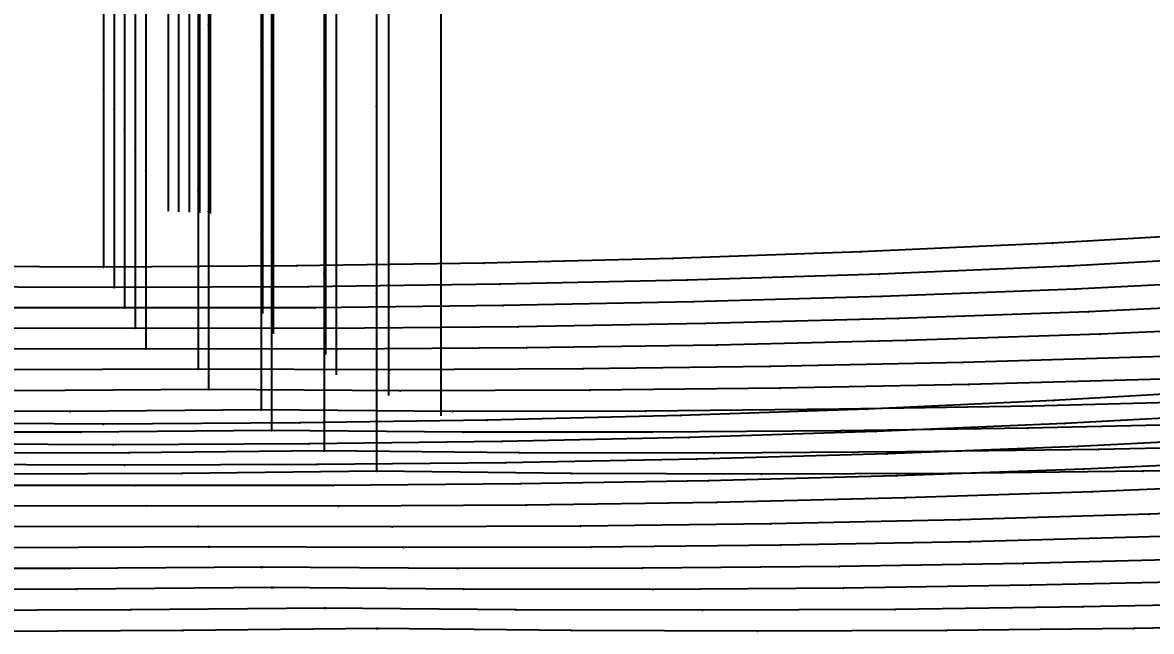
# Model space of a CAD drawing. Extents: x -2408 to 1029, y -526 to 2095.
# Drawn here: x -706.9 to -615.6, y 1328.5 to 1377.6 of the extents above; entities that cross this region are included whole.
import ezdxf

# ---------------------------------------------------------------- set-up
doc = ezdxf.new("R2010")
doc.units = 0

# ---------------------------------------------------------------- blocks, each defined once
blk = doc.blocks.new(' -30')
at = {"layer": '1'}
blk.add_lwpolyline([(-46.98648, 922.420731), (-62.169353, 920.997894), (-77.205471, 919.740092), (-92.200495, 918.670787), (-107.263969, 917.80739), (-122.337368, 917.127779), (-137.399432, 916.603183), (-153.063196, 916.222007), (-168.182684, 916.006579), (-184.046402, 915.898361), (-184.074268, 915.898438), (-199.938067, 916.004481), (-214.971179, 916.217039), (-230.058452, 916.580001), (-245.141658, 917.098852), (-260.166828, 917.769134), (-275.234338, 918.624536), (-290.688383, 919.721853), (-305.728339, 920.97651), (-320.933019, 922.392988)], dxfattribs=at)
at = {"layer": '14'}
blk.add_lwpolyline([(-46.092948, 935.272004), (-61.414536, 933.816243), (-76.664402, 932.52245), (-91.927384, 931.415126), (-107.365219, 930.517209), (-122.837829, 929.817914), (-138.044634, 929.296394), (-153.318469, 928.91942), (-168.467914, 928.682897), (-184.047356, 928.598633), (-184.047356, 928.598633), (-199.59272, 928.680167), (-214.717166, 928.914504), (-229.973089, 929.289697), (-245.16976, 929.809888), (-260.640927, 930.508343), (-275.965086, 931.398015), (-291.241824, 932.504552), (-306.505752, 933.796136), (-321.802467, 935.240728)], dxfattribs=at)
at = {"layer": '2'}
for p in [(-184.047356, 928.598633), (-184.047356, 928.598633), (-184.046402, 915.898361)]:
    blk.add_point(p, dxfattribs=at)
at = {"layer": '3'}
for p in [(-184.047356, 942.971393), (-107.365219, 930.517209), (-122.837829, 929.817914), (-168.467914, 928.682897), (-153.318469, 928.91942), (-138.044634, 929.296394), (-184.047356, 928.598633), (-107.263969, 917.80739), (-122.337368, 917.127779), (-168.182684, 916.006579), (-153.063196, 916.222007), (-137.399432, 916.603183), (-184.074268, 915.898438)]:
    blk.add_point(p, dxfattribs=at)
at = {"layer": '4'}
for p in [(-184.047356, 928.598633), (-184.074268, 915.898438)]:
    blk.add_point(p, dxfattribs=at)
at = {"layer": '7'}
blk.add_line((-178.812504, 933.120346), (-178.812504, 978.70697), dxfattribs=at)
at = {"layer": '8'}
blk.add_lwpolyline([(-184.047356, 973.941116), (-184.047356, 958.07069), (-184.047356, 942.971393), (-184.047356, 928.598633)], dxfattribs=at)
blk = doc.blocks.new(' -31')
at = {"layer": '1'}
blk.add_lwpolyline([(-46.493921, 920.393102), (-61.572107, 919.043186), (-76.619964, 917.846516), (-92.136863, 916.803973), (-107.210379, 916.000315), (-122.478068, 915.366588), (-137.565771, 914.888206), (-152.719418, 914.558583), (-168.281208, 914.372055), (-184.086952, 914.298553), (-184.086952, 914.298553), (-199.963252, 914.370587), (-215.375675, 914.554072), (-230.820305, 914.890663), (-246.261205, 915.384291), (-261.705159, 916.032831), (-276.885972, 916.854244), (-292.298716, 917.902918), (-307.491762, 919.119407), (-322.87845, 920.501598)], dxfattribs=at)
at = {"layer": '14'}
blk.add_lwpolyline([(-46.339933, 933.166615), (-61.499473, 931.795298), (-76.583279, 930.582744), (-91.894587, 929.541931), (-106.931192, 928.727872), (-122.199121, 928.085378), (-137.775776, 927.593505), (-152.883698, 927.257584), (-168.372823, 927.050214), (-184.047356, 926.998444), (-184.047356, 926.998444), (-199.687344, 927.047208), (-215.150567, 927.252064), (-230.240265, 927.585927), (-245.805788, 928.076104), (-261.071262, 928.717405), (-276.114991, 929.530822), (-291.313492, 930.56262), (-306.410991, 931.773332), (-321.54403, 933.134551)], dxfattribs=at)
at = {"layer": '2'}
for p in [(-184.047356, 926.998444), (-184.047356, 926.998444), (-184.086952, 914.298553)]:
    blk.add_point(p, dxfattribs=at)
at = {"layer": '3'}
for p in [(-184.047356, 941.371204), (-106.931192, 928.727872), (-122.199121, 928.085378), (-184.047356, 926.998444), (-168.372823, 927.050214), (-152.883698, 927.257584), (-137.775776, 927.593505), (-107.210379, 916.000315), (-122.478068, 915.366588), (-184.086952, 914.298553), (-168.281208, 914.372055), (-152.719418, 914.558583), (-137.565771, 914.888206)]:
    blk.add_point(p, dxfattribs=at)
at = {"layer": '4'}
for p in [(-184.047356, 926.998444), (-184.086952, 914.298553)]:
    blk.add_point(p, dxfattribs=at)
at = {"layer": '7'}
blk.add_line((-178.812504, 933.120346), (-178.812504, 978.70697), dxfattribs=at)
at = {"layer": '8'}
blk.add_lwpolyline([(-184.047356, 972.340927), (-184.047356, 956.470501), (-184.047356, 941.371204), (-184.047356, 926.998444)], dxfattribs=at)
blk = doc.blocks.new(' -32')
at = {"layer": '1'}
blk.add_lwpolyline([(-45.88647, 918.397328), (-60.859108, 917.114579), (-76.249028, 915.952396), (-91.588529, 914.980765), (-107.002695, 914.212389), (-122.425182, 913.622015), (-137.838376, 913.177954), (-153.26878, 912.883524), (-168.495711, 912.737804), (-184.061375, 912.698288), (-184.061375, 912.698288), (-199.962922, 912.737573), (-215.258527, 912.885019), (-230.699154, 913.181996), (-246.136612, 913.630204), (-261.623803, 914.227913), (-277.047884, 915.003424), (-292.418725, 915.98512), (-307.818458, 917.153823), (-323.243092, 918.477479)], dxfattribs=at)
at = {"layer": '14'}
blk.add_lwpolyline([(-46.199172, 931.124613), (-61.159001, 929.831944), (-76.686469, 928.649492), (-91.799121, 927.689282), (-107.237239, 926.91538), (-122.846364, 926.31506), (-138.127724, 925.880585), (-153.461313, 925.582082), (-168.67062, 925.416402), (-184.047356, 925.398254), (-184.047356, 925.398254), (-199.764138, 925.415592), (-215.064354, 925.583533), (-230.450975, 925.885648), (-245.766268, 926.324945), (-261.398688, 926.931507), (-276.853012, 927.713052), (-291.848539, 928.672748), (-307.389391, 929.860784), (-322.967322, 931.208796)], dxfattribs=at)
at = {"layer": '2'}
for p in [(-184.047356, 925.398254), (-184.047356, 925.398254), (-184.061375, 912.698288)]:
    blk.add_point(p, dxfattribs=at)
at = {"layer": '3'}
for p in [(-184.047356, 939.770982), (-107.237239, 926.91538), (-122.846364, 926.31506), (-184.047356, 925.398254), (-168.67062, 925.416402), (-153.461313, 925.582082), (-138.127724, 925.880585), (-107.002695, 914.212389), (-137.838376, 913.177954), (-122.425182, 913.622015), (-184.061375, 912.698288), (-168.495711, 912.737804), (-153.26878, 912.883524)]:
    blk.add_point(p, dxfattribs=at)
at = {"layer": '4'}
for p in [(-184.047356, 925.398254), (-184.061375, 912.698288)]:
    blk.add_point(p, dxfattribs=at)
at = {"layer": '7'}
blk.add_line((-178.812504, 933.120346), (-178.812504, 978.70697), dxfattribs=at)
at = {"layer": '8'}
blk.add_lwpolyline([(-184.047356, 970.740738), (-184.047356, 954.870277), (-184.047356, 939.770982), (-184.047356, 925.398254)], dxfattribs=at)
blk = doc.blocks.new(' -33')
at = {"layer": '1'}
blk.add_lwpolyline([(-46.61768, 916.304625), (-62.01489, 915.05757), (-77.176336, 913.98838), (-92.187636, 913.108409), (-107.370381, 912.411744), (-122.542306, 911.879728), (-137.736157, 911.482347), (-152.932617, 911.226068), (-168.043829, 911.109881), (-184.035473, 911.098022), (-184.035473, 911.098022), (-199.560304, 911.104702), (-214.695056, 911.214872), (-229.713963, 911.461238), (-244.911545, 911.851821), (-260.047911, 912.375349), (-275.234598, 913.063803), (-290.241443, 913.935448), (-305.407017, 914.996646), (-320.691927, 916.223201)], dxfattribs=at)
at = {"layer": '14'}
blk.add_lwpolyline([(-45.615075, 929.143712), (-61.002853, 927.87232), (-76.308229, 926.767637), (-91.848563, 925.843836), (-107.023669, 925.137568), (-122.364776, 924.591161), (-137.982656, 924.18576), (-153.09931, 923.925015), (-168.617599, 923.787093), (-184.047356, 923.798065), (-184.047356, 923.798065), (-199.442512, 923.783658), (-214.933856, 923.91853), (-230.030932, 924.176649), (-245.635748, 924.579705), (-260.97185, 925.124213), (-276.150732, 925.829053), (-291.56984, 926.743353), (-306.888711, 927.846221), (-322.24732, 929.109205)], dxfattribs=at)
at = {"layer": '2'}
for p in [(-184.047356, 923.798065), (-184.047356, 923.798065), (-184.035473, 911.098022)]:
    blk.add_point(p, dxfattribs=at)
at = {"layer": '3'}
for p in [(-184.047356, 938.170793), (-107.023669, 925.137568), (-137.982656, 924.18576), (-122.364776, 924.591161), (-184.047356, 923.798065), (-168.617599, 923.787093), (-153.09931, 923.925015), (-107.370381, 912.411744), (-137.736157, 911.482347), (-122.542306, 911.879728), (-184.035473, 911.098022), (-168.043829, 911.109881), (-152.932617, 911.226068)]:
    blk.add_point(p, dxfattribs=at)
at = {"layer": '4'}
for p in [(-184.047356, 923.798065), (-184.035473, 911.098022)]:
    blk.add_point(p, dxfattribs=at)
at = {"layer": '7'}
blk.add_line((-178.812504, 933.120346), (-178.812504, 978.70697), dxfattribs=at)
at = {"layer": '8'}
blk.add_lwpolyline([(-184.047356, 969.140549), (-184.047356, 953.270088), (-184.047356, 938.170793), (-184.047356, 923.798065)], dxfattribs=at)
blk = doc.blocks.new(' -34')
at = {"layer": '1'}
blk.add_lwpolyline([(-46.832805, 914.287485), (-62.019091, 913.117373), (-77.21644, 912.104717), (-92.353479, 911.275165), (-107.570233, 910.629647), (-122.678575, 910.145132), (-137.905092, 909.786411), (-153.296749, 909.562998), (-168.46217, 909.479386), (-184.012451, 909.49791), (-184.012451, 909.49791), (-199.658235, 909.475968), (-214.896668, 909.557674), (-230.427762, 909.782645), (-245.767545, 910.145196), (-261.292611, 910.647728), (-276.811044, 911.316051), (-292.17174, 912.170163), (-307.669687, 913.215218), (-322.673009, 914.382545)], dxfattribs=at)
at = {"layer": '14'}
blk.add_lwpolyline([(-46.581734, 927.050923), (-61.031049, 925.917296), (-76.077343, 924.891031), (-91.358701, 924.039404), (-106.910165, 923.365122), (-122.582563, 922.852771), (-137.891952, 922.494479), (-153.272511, 922.263855), (-168.58151, 922.159106), (-184.047356, 922.197876), (-184.047356, 922.197876), (-199.478289, 922.155447), (-214.760284, 922.256951), (-230.120326, 922.484644), (-245.41609, 922.840358), (-261.082202, 923.350452), (-276.636184, 924.022929), (-291.791546, 924.864889), (-306.850963, 925.889206), (-321.900271, 927.067712)], dxfattribs=at)
at = {"layer": '2'}
for p in [(-184.047356, 922.197876), (-184.047356, 922.197876), (-184.012451, 909.49791)]:
    blk.add_point(p, dxfattribs=at)
at = {"layer": '3'}
for p in [(-184.047356, 936.570604), (-106.910165, 923.365122), (-137.891952, 922.494479), (-122.582563, 922.852771), (-184.047356, 922.197876), (-168.58151, 922.159106), (-153.272511, 922.263855), (-107.570233, 910.629647), (-153.296749, 909.562998), (-137.905092, 909.786411), (-122.678575, 910.145132), (-184.012451, 909.49791), (-168.46217, 909.479386)]:
    blk.add_point(p, dxfattribs=at)
at = {"layer": '4'}
for p in [(-184.047356, 922.197876), (-184.012451, 909.49791)]:
    blk.add_point(p, dxfattribs=at)
at = {"layer": '7'}
blk.add_line((-178.812504, 933.120346), (-178.812504, 978.70697), dxfattribs=at)
at = {"layer": '8'}
blk.add_lwpolyline([(-184.047356, 967.540359), (-184.047356, 951.669899), (-184.047356, 936.570604), (-184.047356, 922.197876)], dxfattribs=at)
blk = doc.blocks.new(' -35')
at = {"layer": '1'}
blk.add_lwpolyline([(-46.565287, 912.319465), (-61.807496, 911.199641), (-76.808087, 910.258563), (-92.071399, 909.476472), (-107.196256, 908.87852), (-122.494073, 908.426062), (-137.774086, 908.100987), (-153.145767, 907.908955), (-168.352186, 907.852574), (-184.046021, 907.897415), (-184.007549, 907.897491), (-199.53491, 907.848851), (-214.8672, 907.901487), (-230.101982, 908.087931), (-245.560677, 908.41424), (-261.00138, 908.870145), (-276.451107, 909.482685), (-291.799817, 910.27427), (-307.231155, 911.249734), (-322.247475, 912.358137)], dxfattribs=at)
at = {"layer": '14'}
blk.add_lwpolyline([(-45.099253, 925.179927), (-60.541408, 924.017085), (-75.99377, 923.020384), (-91.675127, 922.207711), (-106.895291, 921.598181), (-122.23912, 921.136723), (-137.854623, 920.806728), (-152.969878, 920.610716), (-168.561992, 920.532413), (-184.047356, 920.597687), (-184.047356, 920.597687), (-199.497536, 920.528545), (-215.061828, 920.60332), (-230.156451, 920.796217), (-245.757363, 921.123319), (-261.094105, 921.582282), (-276.315237, 922.189722), (-291.865827, 922.992552), (-307.331555, 923.986954), (-322.787331, 925.146208)], dxfattribs=at)
at = {"layer": '2'}
for p in [(-184.047356, 920.597687), (-184.047356, 920.597687), (-184.046021, 907.897415)]:
    blk.add_point(p, dxfattribs=at)
at = {"layer": '3'}
for p in [(-184.047356, 934.970414), (-184.047356, 920.597687), (-168.561992, 920.532413), (-152.969878, 920.610716), (-137.854623, 920.806728), (-122.23912, 921.136723), (-107.196256, 908.87852), (-184.007549, 907.897491), (-168.352186, 907.852574), (-153.145767, 907.908955), (-137.774086, 908.100987), (-122.494073, 908.426062)]:
    blk.add_point(p, dxfattribs=at)
at = {"layer": '4'}
for p in [(-184.047356, 920.597687), (-184.007549, 907.897491)]:
    blk.add_point(p, dxfattribs=at)
at = {"layer": '7'}
blk.add_line((-178.812504, 925.101852), (-178.812504, 961.312027), dxfattribs=at)
at = {"layer": '8'}
blk.add_lwpolyline([(-184.047356, 965.94017), (-184.047356, 950.06971), (-184.047356, 934.970414), (-184.047356, 920.597687)], dxfattribs=at)
blk = doc.blocks.new(' -36')
at = {"layer": '1'}
blk.add_lwpolyline([(-45.412518, 910.43988), (-60.922781, 909.345475), (-76.188734, 908.436381), (-91.758054, 907.688403), (-107.040549, 907.127508), (-122.547447, 906.707099), (-137.837701, 906.41608), (-153.129541, 906.255611), (-168.307947, 906.226378), (-184.045563, 906.297302), (-183.987007, 906.297607), (-199.867201, 906.222146), (-214.899194, 906.247863), (-230.504272, 906.409899), (-245.550474, 906.695297), (-260.708266, 907.103071), (-275.74703, 907.648938), (-291.02618, 908.373605), (-306.049156, 909.256117), (-321.123961, 910.304146)], dxfattribs=at)
at = {"layer": '14'}
blk.add_lwpolyline([(-45.791009, 923.151527), (-60.919749, 922.072863), (-76.05752, 921.156435), (-91.414875, 920.414455), (-106.977524, 919.836891), (-122.618398, 919.408825), (-137.869685, 919.122493), (-153.219026, 918.955266), (-168.558692, 918.906939), (-184.047356, 918.997421), (-184.047356, 918.997421), (-199.50061, 918.902875), (-214.81249, 918.947515), (-230.140305, 919.111343), (-245.376549, 919.394593), (-261.009089, 919.819827), (-276.571459, 920.394944), (-291.071047, 921.088135), (-306.943461, 922.040831), (-322.085356, 923.116351)], dxfattribs=at)
at = {"layer": '2'}
for p in [(-184.047356, 918.997421), (-184.047356, 918.997421), (-184.045563, 906.297302)]:
    blk.add_point(p, dxfattribs=at)
at = {"layer": '3'}
for p in [(-184.047356, 948.469478), (-184.047356, 933.370181), (-184.047356, 918.997421), (-168.558692, 918.906939), (-153.219026, 918.955266), (-137.869685, 919.122493), (-122.618398, 919.408825), (-183.987007, 906.297607), (-168.307947, 906.226378), (-153.129541, 906.255611), (-137.837701, 906.41608), (-122.547447, 906.707099)]:
    blk.add_point(p, dxfattribs=at)
at = {"layer": '4'}
for p in [(-184.047356, 918.997421), (-183.987007, 906.297607)]:
    blk.add_point(p, dxfattribs=at)
at = {"layer": '7'}
blk.add_line((-178.812504, 923.493042), (-178.812504, 959.702759), dxfattribs=at)
at = {"layer": '8'}
blk.add_lwpolyline([(-184.047356, 964.339905), (-184.047356, 948.469478), (-184.047356, 933.370181), (-184.047356, 918.997421)], dxfattribs=at)
blk = doc.blocks.new(' -37')
at = {"layer": '1'}
blk.add_lwpolyline([(-60.863939, 907.45052), (-76.192555, 906.592417), (-91.529829, 905.905755), (-106.526015, 905.393559), (-122.442326, 904.997173), (-137.300377, 904.743644), (-153.220751, 904.604897), (-168.169346, 904.601247), (-184.04583, 904.696655), (-183.96656, 904.697189), (-199.509102, 904.598301), (-214.7639, 904.59662), (-230.042757, 904.723089), (-245.459677, 904.980259), (-260.667258, 905.352559), (-276.077418, 905.870353), (-291.481155, 906.553866), (-306.876367, 907.41031), (-322.135864, 908.427753), (-337.503594, 909.596445)], dxfattribs=at)
at = {"layer": '14'}
blk.add_lwpolyline([(-60.743267, 920.182351), (-75.782494, 919.324538), (-91.259002, 918.626357), (-106.444216, 918.102362), (-121.733901, 917.71492), (-137.317545, 917.449799), (-152.973728, 917.306), (-168.57124, 917.282788), (-184.047356, 917.397232), (-184.047356, 917.397232), (-199.487877, 917.278543), (-215.056839, 917.297805), (-230.690727, 917.437925), (-246.258611, 917.699673), (-261.53958, 918.084109), (-276.723469, 918.605447), (-292.207306, 919.30131), (-307.850405, 920.194893), (-323.3798, 921.253687), (-338.95612, 922.455209)], dxfattribs=at)
at = {"layer": '2'}
for p in [(-184.047356, 917.397232), (-184.047356, 917.397232), (-184.04583, 904.696655)]:
    blk.add_point(p, dxfattribs=at)
at = {"layer": '3'}
for p in [(-184.047356, 946.869289), (-184.047356, 931.769992), (-199.487877, 917.278543), (-184.047356, 917.397232), (-168.57124, 917.282788), (-152.973728, 917.306), (-137.317545, 917.449799), (-121.733901, 917.71492), (-122.442326, 904.997173), (-199.509102, 904.598301), (-183.96656, 904.697189), (-168.169346, 904.601247), (-153.220751, 904.604897), (-137.300377, 904.743644)]:
    blk.add_point(p, dxfattribs=at)
at = {"layer": '4'}
for p in [(-184.047356, 917.397232), (-183.96656, 904.697189)]:
    blk.add_point(p, dxfattribs=at)
at = {"layer": '7'}
blk.add_line((-178.812504, 921.884689), (-178.812504, 958.093872), dxfattribs=at)
at = {"layer": '8'}
blk.add_lwpolyline([(-184.047356, 962.739716), (-184.047356, 946.869289), (-184.047356, 931.769992), (-184.047356, 917.397232)], dxfattribs=at)
blk = doc.blocks.new(' -38')
at = {"layer": '1'}
blk.add_lwpolyline([(-61.198361, 905.54693), (-76.478171, 904.74749), (-91.894362, 904.110273), (-107.28555, 903.63106), (-122.710982, 903.285736), (-137.822531, 903.060963), (-153.25125, 902.956335), (-168.509522, 902.978521), (-184.045391, 903.096237), (-183.94804, 903.097), (-199.804087, 902.973026), (-215.057594, 902.948504), (-230.192646, 903.048387), (-245.571293, 903.275358), (-260.691583, 903.612186), (-276.064375, 904.087584), (-291.336008, 904.714934), (-306.695468, 905.514461), (-321.950572, 906.479049), (-337.290448, 907.593609)], dxfattribs=at)
at = {"layer": '14'}
blk.add_lwpolyline([(-61.471715, 918.252465), (-76.88532, 917.438952), (-91.954189, 916.816405), (-107.426842, 916.331711), (-122.943291, 915.983638), (-138.052843, 915.764713), (-153.295465, 915.656275), (-168.59928, 915.659886), (-184.047356, 915.797043), (-184.047356, 915.797043), (-199.4597, 915.655474), (-214.735102, 915.647796), (-229.955349, 915.752441), (-245.04861, 915.967862), (-260.554833, 916.312619), (-276.024567, 916.794323), (-291.098525, 917.414303), (-306.372308, 918.217006), (-321.532684, 919.181611), (-336.684533, 920.284424)], dxfattribs=at)
at = {"layer": '2'}
for p in [(-184.047356, 915.797043), (-184.047356, 915.797043), (-184.045391, 903.096237)]:
    blk.add_point(p, dxfattribs=at)
at = {"layer": '3'}
for p in [(-184.047356, 945.2691), (-184.047356, 930.169803), (-122.943291, 915.983638), (-199.4597, 915.655474), (-184.047356, 915.797043), (-168.59928, 915.659886), (-153.295465, 915.656275), (-138.052843, 915.764713), (-122.710982, 903.285736), (-199.804087, 902.973026), (-183.94804, 903.097), (-168.509522, 902.978521), (-153.25125, 902.956335), (-137.822531, 903.060963)]:
    blk.add_point(p, dxfattribs=at)
at = {"layer": '4'}
for p in [(-184.047356, 915.797043), (-183.94804, 903.097)]:
    blk.add_point(p, dxfattribs=at)
at = {"layer": '7'}
blk.add_line((-178.812504, 920.276642), (-178.812504, 956.485443), dxfattribs=at)
at = {"layer": '8'}
blk.add_lwpolyline([(-184.047356, 961.139526), (-184.047356, 945.2691), (-184.047356, 930.169803), (-184.047356, 915.797043)], dxfattribs=at)
blk = doc.blocks.new(' -39')
at = {"layer": '1'}
blk.add_lwpolyline([(-61.887216, 903.640983), (-77.043015, 902.9045), (-92.062363, 902.332166), (-107.229754, 901.898197), (-122.720984, 901.584048), (-137.893478, 901.3881), (-153.453414, 901.311263), (-168.541841, 901.357225), (-184.045658, 901.495895), (-183.930225, 901.496964), (-199.677776, 901.351716), (-214.842054, 901.302601), (-230.323256, 901.376858), (-245.661867, 901.573951), (-261.103776, 901.886833), (-276.434212, 902.326232), (-291.762844, 902.914187), (-306.82561, 903.652117), (-322.137742, 904.571445), (-337.014581, 905.603083)], dxfattribs=at)
at = {"layer": '14'}
blk.add_lwpolyline([(-60.832369, 916.417871), (-75.842764, 915.667055), (-91.255424, 915.066441), (-106.313921, 914.624392), (-121.465458, 914.307104), (-136.940675, 914.102877), (-152.55203, 914.011987), (-168.225904, 914.035936), (-184.047356, 914.196854), (-184.047356, 914.196854), (-199.832109, 914.03125), (-215.476788, 914.002958), (-231.06513, 914.089778), (-246.52356, 914.290222), (-261.664871, 914.604067), (-276.719893, 915.042975), (-292.136838, 915.640702), (-307.779545, 916.423903), (-323.308506, 917.375761), (-338.829036, 918.472158)], dxfattribs=at)
at = {"layer": '2'}
for p in [(-184.047356, 914.196854), (-184.047356, 914.196854), (-184.045658, 901.495895)]:
    blk.add_point(p, dxfattribs=at)
at = {"layer": '3'}
for p in [(-184.047356, 943.668911), (-184.047356, 928.569614), (-184.047356, 914.196854), (-136.940675, 914.102877), (-121.465458, 914.307104), (-199.832109, 914.03125), (-168.225904, 914.035936), (-152.55203, 914.011987), (-199.677776, 901.351716), (-183.930225, 901.496964), (-168.541841, 901.357225), (-153.453414, 901.311263), (-137.893478, 901.3881), (-122.720984, 901.584048)]:
    blk.add_point(p, dxfattribs=at)
at = {"layer": '4'}
for p in [(-184.047356, 914.196854), (-183.930225, 901.496964)]:
    blk.add_point(p, dxfattribs=at)
at = {"layer": '7'}
blk.add_line((-178.812504, 918.669662), (-178.812504, 954.878311), dxfattribs=at)
at = {"layer": '8'}
blk.add_lwpolyline([(-184.047356, 959.539337), (-184.047356, 943.668911), (-184.047356, 928.569614), (-184.047356, 914.196854)], dxfattribs=at)
blk = doc.blocks.new(' -40')
at = {"layer": '1'}
blk.add_lwpolyline([(-61.936624, 901.785496), (-77.0967, 901.096306), (-92.360879, 900.559394), (-107.579503, 900.162781), (-122.850505, 899.885836), (-137.997271, 899.718414), (-153.270541, 899.667159), (-168.291118, 899.733583), (-184.0452, 899.895477), (-183.912659, 899.896851), (-199.709362, 899.729333), (-214.85637, 899.657906), (-230.278708, 899.70681), (-245.541039, 899.874438), (-260.812625, 900.151127), (-275.950485, 900.545395), (-291.204346, 901.081725), (-306.308106, 901.768543), (-321.546946, 902.62877), (-336.777175, 903.632918)], dxfattribs=at)
at = {"layer": '14'}
blk.add_lwpolyline([(-60.303449, 914.586908), (-75.665444, 913.864543), (-91.404999, 913.294914), (-106.742722, 912.88376), (-122.129587, 912.597901), (-137.786465, 912.425783), (-152.937606, 912.366902), (-168.278892, 912.414846), (-184.047356, 912.596664), (-184.047356, 912.596664), (-199.779037, 912.410013), (-215.091359, 912.357645), (-230.219509, 912.412385), (-245.858515, 912.580462), (-261.233991, 912.862601), (-276.567036, 913.270318), (-292.309591, 913.836738), (-307.522967, 914.54807), (-322.626578, 915.419378), (-337.722783, 916.431094)], dxfattribs=at)
at = {"layer": '2'}
for p in [(-184.047356, 912.596664), (-184.047356, 912.596664), (-184.0452, 899.895477)]:
    blk.add_point(p, dxfattribs=at)
at = {"layer": '3'}
for p in [(-184.047356, 942.068687), (-184.047356, 926.969392), (-199.779037, 912.410013), (-184.047356, 912.596664), (-168.278892, 912.414846), (-152.937606, 912.366902), (-137.786465, 912.425783), (-122.129587, 912.597901), (-199.709362, 899.729333), (-183.912659, 899.896851), (-168.291118, 899.733583), (-153.270541, 899.667159), (-137.997271, 899.718414), (-122.850505, 899.885836)]:
    blk.add_point(p, dxfattribs=at)
at = {"layer": '4'}
for p in [(-184.047356, 912.596664), (-183.912659, 899.896851)]:
    blk.add_point(p, dxfattribs=at)
at = {"layer": '7'}
blk.add_line((-178.812504, 917.062302), (-178.812504, 953.270493), dxfattribs=at)
at = {"layer": '8'}
blk.add_lwpolyline([(-184.047356, 957.939148), (-184.047356, 942.068687), (-184.047356, 926.969392), (-184.047356, 912.596664)], dxfattribs=at)

msp = doc.modelspace()

# ---------------------------------------------------------------- block references
at = {"layer": '1'}
for name, p in [(' -32', (-514.58038, 429.196867)), (' -30', (-516.281493, 429.297884)), (' -34', (-512.877729, 429.098086)), (' -33', (-513.729155, 429.147803)), (' -36', (-507.788996, 429.001375)), (' -35', (-508.640982, 429.051384)), (' -31', (-515.430888, 429.247568)), (' -38', (-502.699294, 428.903101)), (' -37', (-503.551747, 428.953571)), (' -39', (-498.461818, 428.854057)), (' -40', (-494.224148, 428.804325))]:
    msp.add_blockref(name, p, dxfattribs=at)

doc.saveas('drawing.dxf')
